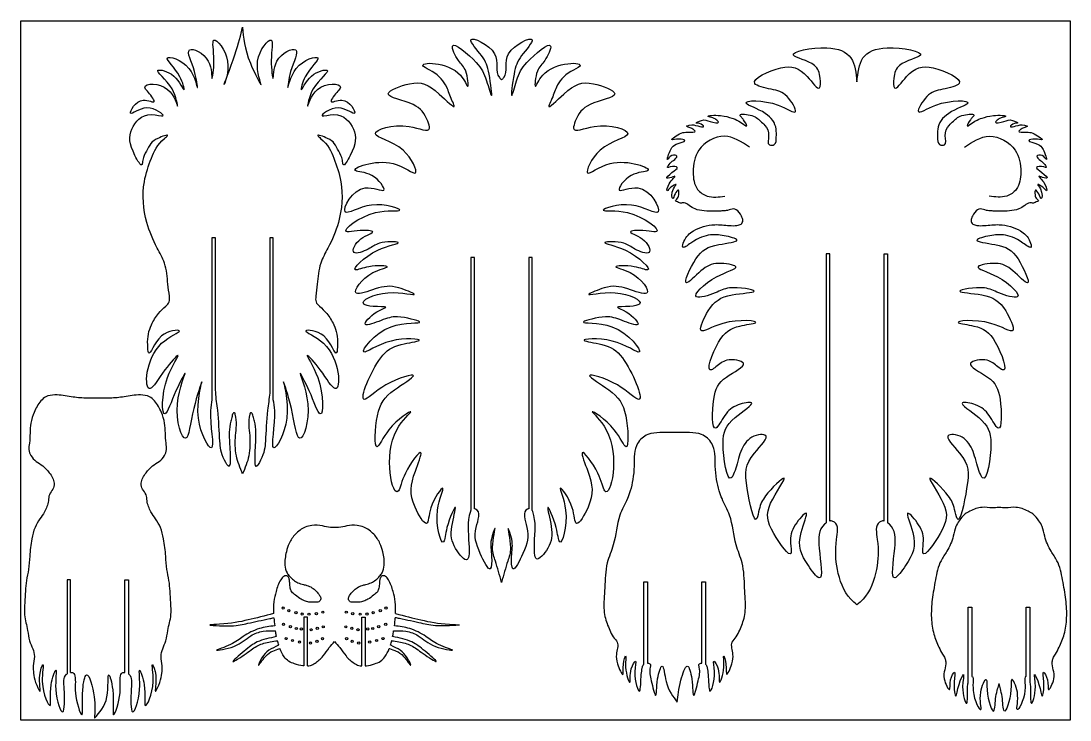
# Model space of a CAD drawing. Header units: millimetres. Extents: x 0 to 3772, y 0 to 600.
# Drawn here: x 950 to 1850, y 0 to 600 of the extents above; entities that cross this region are included whole.
import ezdxf

# ---------------------------------------------------------------- set-up
doc = ezdxf.new("R2010")
doc.units = ezdxf.units.MM

msp = doc.modelspace()

# ---------------------------------------------------------------- linework, layer by layer
at = {"color": 1}
for p, q in [((950.33, 600.06), (1850.33, 600.06)), ((950.33, 0.06), (950.33, 600.06)), ((1850.33, 600.06), (1850.33, 0.06)), ((1850.33, 0.06), (950.33, 0.06))]:
    msp.add_line(p, q, dxfattribs=at)
at = {"color": 5}
for p, q in [((1339.29, 397.03), (1336.29, 397.03)), ((1336.29, 397.03), (1336.29, 179.95)), ((1339.29, 181.39), (1339.29, 397.03)), ((1644.19, 400.2), (1641.19, 400.2)), ((1641.19, 400.2), (1641.19, 169.39)), ((1644.19, 170.81), (1644.19, 400.2)), ((1690.88, 170.81), (1690.88, 400.2)), ((1690.88, 400.2), (1693.88, 400.2)), ((1693.88, 400.2), (1693.88, 169.39)), ((992.82, 120.28), (989.82, 120.28)), ((989.82, 120.28), (989.82, 39.7)), ((992.82, 40.88), (992.82, 120.28)), ((1534.52, 48.77), (1534.52, 118.75)), ((1534.52, 118.75), (1537.52, 118.75)), ((1537.52, 118.75), (1537.52, 47.87)), ((1812.72, 37.41), (1812.72, 96.94)), ((1812.72, 96.94), (1815.72, 96.94)), ((1815.72, 96.94), (1815.72, 33.06)), ((1196.02, 88.45), (1193.02, 88.45)), ((1193.02, 88.45), (1193.02, 46.5)), ((1196.02, 46.43), (1196.02, 88.45))]:
    msp.add_line(p, q, dxfattribs=at)
for centre in [(1175.31, 96.15), (1180.16, 93.94), (1186.27, 92.21), (1191.6, 91), (1197.43, 90.9), (1203.79, 91.29), (1209.32, 92.69), (1229.42, 92.69), (1234.95, 91.29), (1241.31, 90.9), (1247.14, 91), (1252.47, 92.21), (1258.58, 93.94), (1263.43, 96.15), (1175.5, 82.19), (1181.5, 80.23), (1257.24, 80.23), (1263.24, 82.19), (1186.61, 78.67), (1190.91, 78.19), (1199.29, 77.54), (1204.57, 78.7), (1209.65, 80.01), (1229.08, 80.01), (1234.17, 78.7), (1239.45, 77.54), (1247.83, 78.19), (1252.13, 78.67), (1177.86, 69.97), (1183.33, 68.28), (1189.25, 66.98), (1198.68, 66.13), (1204.25, 67.67), (1209.04, 69.95), (1229.7, 69.95), (1234.49, 67.67), (1240.06, 66.13), (1249.49, 66.98), (1255.41, 68.28), (1260.87, 69.97)]:
    msp.add_circle(centre, 0.93, dxfattribs=at)
for points, knots in [([(1114.13, 274.96), (1113.69, 272.08), (1111.15, 258.75), (1119.94, 218.34), (1096.02, 259.57), (1109.92, 303.88), (1096.99, 266.29), (1092.74, 228.05), (1078.61, 269.37), (1096.24, 307.89), (1081.67, 280.75), (1071.27, 249.61), (1070.27, 290.54), (1091.16, 320.61), (1071.72, 299.33), (1055.4, 269.79), (1057.09, 322.39), (1095.35, 335.79), (1066.99, 334.09), (1060.01, 308.39), (1058.44, 327.11), (1060.57, 337.44), (1067.58, 348.65), (1073.38, 354.24), (1078.23, 358.67), (1077.44, 365.82), (1075.95, 376.54), (1075.09, 391.4), (1065.4, 407.76), (1055.88, 430.28), (1053.53, 457.61), (1062.04, 482.72), (1067.49, 494.66), (1078.87, 503.55), (1066.62, 499.36), (1061.54, 495.45), (1057.99, 487.78), (1054.63, 482.8), (1054.42, 473.13), (1043.36, 492.09), (1042.16, 506.1), (1056.07, 523.15), (1078.68, 515.69), (1057.91, 531.31), (1038.82, 513.39), (1051.28, 537.38), (1066.53, 528.03), (1061.77, 537.46), (1049.9, 546.56), (1079.68, 547.45), (1086.28, 518.34), (1082.14, 545.65), (1059.34, 560.69), (1083.46, 555.7), (1092.37, 534.19), (1087.04, 556.69), (1066.66, 573.17), (1097.93, 564.28), (1102.83, 534.3), (1100.07, 559.61), (1087.86, 581.08), (1114.73, 569.91), (1113.47, 542.54), (1117.41, 567.72), (1111.81, 592.47), (1133.32, 566.7), (1119.73, 533.02), (1135.44, 573.75), (1138.85, 587.96), (1140.48, 594.73)], [0, 0, 0, 0, 0.01528, 0.068533, 0.11482, 0.166943, 0.206456, 0.250789, 0.301614, 0.346491, 0.37476, 0.411362, 0.463592, 0.498728, 0.526698, 0.560785, 0.627613, 0.658619, 0.685109, 0.715327, 0.726519, 0.755787, 0.774777, 0.789553, 0.7973, 0.805405, 0.82293, 0.853283, 0.877314, 0.916831, 0.975229, 1.010197, 1.044405, 1.05011, 1.064707, 1.076683, 1.089599, 1.103381, 1.109829, 1.12634, 1.164257, 1.199088, 1.215802, 1.241227, 1.265728, 1.291805, 1.30738, 1.314758, 1.331767, 1.364506, 1.392171, 1.417796, 1.451314, 1.475328, 1.499942, 1.519618, 1.551978, 1.586311, 1.616379, 1.639775, 1.671536, 1.702814, 1.728064, 1.753689, 1.782999, 1.819002, 1.852672, 1.8978, 1.938918, 1.938918, 1.938918, 1.938918]), ([(1140.48, 594.73), (1141.16, 585.76), (1142.27, 571), (1161.22, 535.3), (1147.25, 566.98), (1169.22, 592.41), (1163.52, 567.73), (1167.49, 542.53), (1166.22, 569.91), (1193.09, 581.08), (1180.89, 559.61), (1178.12, 534.3), (1183.03, 564.28), (1214.3, 573.17), (1193.92, 556.69), (1188.58, 534.19), (1197.49, 555.7), (1221.61, 560.69), (1198.82, 545.65), (1194.68, 518.34), (1201.27, 547.45), (1231.05, 546.56), (1219.18, 537.46), (1214.42, 528.03), (1229.67, 537.38), (1242.13, 513.39), (1223.04, 531.31), (1202.27, 515.69), (1224.89, 523.15), (1238.79, 506.1), (1237.6, 492.09), (1226.53, 473.13), (1226.32, 482.8), (1222.96, 487.78), (1219.41, 495.45), (1214.34, 499.36), (1202.09, 503.55), (1213.47, 494.66), (1218.91, 482.72), (1227.42, 457.61), (1225.07, 430.28), (1215.55, 407.76), (1205.86, 391.4), (1205.01, 376.54), (1203.51, 365.82), (1202.72, 358.67), (1207.57, 354.24), (1213.37, 348.65), (1220.38, 337.44), (1222.52, 327.11), (1220.95, 308.39), (1213.96, 334.09), (1185.6, 335.79), (1223.87, 322.39), (1225.55, 269.79), (1209.24, 299.33), (1189.79, 320.61), (1210.68, 290.54), (1209.68, 249.61), (1199.28, 280.75), (1184.71, 307.89), (1202.34, 269.37), (1188.22, 228.05), (1183.96, 266.29), (1171.04, 303.88), (1184.93, 259.57), (1161.01, 218.34), (1169.8, 258.75), (1167.26, 272.08), (1166.82, 274.96)], [1.938918, 1.938918, 1.938918, 1.938918, 1.991728, 2.025764, 2.059434, 2.095438, 2.124747, 2.150372, 2.175622, 2.2069, 2.238661, 2.262057, 2.292125, 2.326458, 2.358818, 2.378495, 2.403108, 2.427122, 2.46064, 2.486265, 2.51393, 2.546669, 2.563678, 2.571056, 2.586631, 2.612708, 2.637209, 2.662634, 2.679348, 2.714179, 2.752096, 2.768607, 2.775055, 2.788837, 2.801753, 2.813729, 2.828326, 2.834031, 2.868239, 2.903207, 2.961605, 3.001123, 3.025153, 3.055506, 3.073031, 3.081136, 3.088883, 3.103659, 3.12265, 3.151918, 3.163109, 3.193327, 3.219818, 3.250823, 3.317651, 3.351738, 3.379708, 3.414844, 3.467074, 3.503676, 3.531945, 3.576822, 3.627647, 3.67198, 3.711493, 3.763616, 3.809904, 3.863156, 3.878436, 3.878436, 3.878436, 3.878436]), ([(1336.29, 179.95), (1336.15, 179.65), (1332.65, 169.79), (1334.68, 159.39), (1335.23, 131.21), (1320.05, 149.71), (1318.2, 162.55), (1326.28, 191.86), (1315.05, 167.32), (1312.89, 142.94), (1302.65, 177.56), (1317.69, 207.59), (1300.1, 185.2), (1299.96, 161.48), (1282.59, 190.85), (1284.98, 205.13), (1298.47, 238.79), (1278.44, 213.65), (1271.81, 178.42), (1257.38, 240.62), (1293.97, 271.63), (1264.9, 252.98), (1252.83, 223.32), (1254.55, 266.75), (1264.97, 281.06), (1298.53, 300.77), (1261.66, 290.43), (1235.27, 262.27), (1255.31, 311.96), (1271.94, 322.56), (1302.96, 326.56), (1264.64, 329.32), (1234.02, 305.57), (1261.19, 343.61), (1304.76, 339.23), (1272.6, 347.97), (1261.42, 343.85), (1239.61, 335.35), (1252.59, 350.14), (1268.11, 355.46), (1252.74, 354.33), (1236.91, 357.96), (1264.55, 371.45), (1297.13, 361.81), (1270.41, 373.69), (1257.67, 371.89), (1229.57, 360.63), (1246.85, 385.21), (1272.26, 389.58), (1249.48, 390.88), (1229.2, 381.85), (1251.88, 405.48), (1283.75, 410.34), (1257.24, 411.11), (1249.34, 404.01), (1231.63, 397.43), (1239.16, 414.62), (1256.23, 418.97), (1241.69, 421.43), (1217.88, 414.33), (1249.96, 439.93), (1287.02, 434.99), (1250.27, 448.05), (1219.1, 425.45), (1239.25, 464.75), (1268.18, 449.17), (1252.84, 470.63), (1224.17, 470.52), (1267.19, 486.34), (1295.31, 460.83), (1279.63, 495.92), (1240.03, 502.02), (1277.71, 515.05), (1303.25, 502.54), (1297.79, 519.33), (1289.42, 530.45), (1253.69, 536.07), (1289.96, 549.81), (1302.73, 544.74), (1325.1, 521.81), (1318.5, 534.74), (1315.83, 545.22), (1307.44, 555.25), (1284.34, 565.47), (1325.76, 565.35), (1335.06, 537.29), (1333.17, 558.97), (1325.08, 564.93), (1314.78, 588.17), (1343.29, 563.88), (1348.9, 553.02), (1355.91, 526.82), (1351.96, 557.58), (1348.09, 568.43), (1327, 591.35), (1365.24, 573.99), (1356, 555.56), (1361.98, 550.21), (1362.63, 549.62)], [0, 0, 0, 0, 0.001592, 0.048098, 0.070265, 0.09602, 0.128416, 0.155969, 0.187253, 0.208012, 0.254055, 0.286369, 0.319369, 0.342412, 0.3707, 0.422286, 0.449851, 0.486468, 0.513926, 0.601598, 0.634092, 0.674548, 0.704321, 0.748822, 0.793, 0.827051, 0.868848, 0.906098, 0.970168, 1.005269, 1.0313, 1.071442, 1.1134, 1.166554, 1.207801, 1.239978, 1.264257, 1.287398, 1.311827, 1.32612, 1.344179, 1.358086, 1.396141, 1.433861, 1.457455, 1.491234, 1.519029, 1.556745, 1.57914, 1.60559, 1.625171, 1.667589, 1.698891, 1.72585, 1.743799, 1.7646, 1.786142, 1.805829, 1.814151, 1.843335, 1.893091, 1.92799, 1.969055, 2.008177, 2.052862, 2.07961, 2.106458, 2.131009, 2.185733, 2.220608, 2.257522, 2.303499, 2.352802, 2.382177, 2.3925, 2.424311, 2.462947, 2.496582, 2.541324, 2.568722, 2.577308, 2.597554, 2.628014, 2.642494, 2.696542, 2.715742, 2.737523, 2.756288, 2.77849, 2.819993, 2.849739, 2.872146, 2.903027, 2.931609, 2.958819, 2.997964, 3.032886, 3.037164, 3.037164, 3.037164, 3.037164]), ([(1362.63, 549.62), (1363.29, 550.21), (1369.26, 555.56), (1360.03, 573.99), (1398.27, 591.35), (1377.17, 568.43), (1373.3, 557.58), (1369.36, 526.82), (1376.36, 553.02), (1381.98, 563.88), (1410.48, 588.17), (1400.18, 564.93), (1392.1, 558.97), (1390.21, 537.29), (1399.51, 565.35), (1440.93, 565.47), (1417.83, 555.25), (1409.44, 545.22), (1406.76, 534.74), (1400.17, 521.81), (1422.54, 544.74), (1435.31, 549.81), (1471.57, 536.07), (1435.85, 530.45), (1427.47, 519.33), (1422.02, 502.54), (1447.55, 515.05), (1485.24, 502.02), (1445.63, 495.92), (1429.96, 460.83), (1458.08, 486.34), (1501.1, 470.52), (1472.43, 470.63), (1457.09, 449.17), (1486.02, 464.75), (1506.17, 425.45), (1475, 448.05), (1438.25, 434.99), (1475.31, 439.93), (1507.39, 414.33), (1483.58, 421.43), (1469.04, 418.97), (1486.1, 414.62), (1493.64, 397.43), (1475.93, 404.01), (1468.03, 411.11), (1441.52, 410.34), (1473.39, 405.48), (1496.07, 381.85), (1475.79, 390.88), (1453.01, 389.58), (1478.41, 385.21), (1495.7, 360.63), (1467.6, 371.89), (1454.85, 373.69), (1428.14, 361.81), (1460.72, 371.45), (1488.35, 357.96), (1472.53, 354.33), (1457.15, 355.46), (1472.68, 350.14), (1485.66, 335.35), (1463.85, 343.85), (1452.67, 347.97), (1420.5, 339.23), (1464.08, 343.61), (1491.25, 305.57), (1460.63, 329.32), (1422.31, 326.56), (1453.33, 322.56), (1469.96, 311.96), (1490, 262.27), (1463.61, 290.43), (1426.74, 300.77), (1460.3, 281.06), (1470.72, 266.75), (1472.43, 223.32), (1460.37, 252.98), (1431.3, 271.63), (1467.89, 240.62), (1453.45, 178.42), (1446.83, 213.65), (1426.8, 238.79), (1440.29, 205.13), (1442.68, 190.85), (1425.31, 161.48), (1425.17, 185.2), (1407.58, 207.59), (1422.62, 177.56), (1412.37, 142.94), (1410.21, 167.32), (1398.99, 191.86), (1407.06, 162.55), (1405.22, 149.71), (1390.78, 132.22), (1390.58, 159.39), (1392.61, 169.79), (1389.12, 179.65), (1388.98, 179.95)], [3.037164, 3.037164, 3.037164, 3.037164, 3.041442, 3.076365, 3.11551, 3.14272, 3.171302, 3.202183, 3.22459, 3.254336, 3.295839, 3.318041, 3.336806, 3.358587, 3.377787, 3.431835, 3.446315, 3.476775, 3.497021, 3.505606, 3.533005, 3.577747, 3.611382, 3.650017, 3.681829, 3.692151, 3.721526, 3.770829, 3.816806, 3.85372, 3.888595, 3.94332, 3.967871, 3.994719, 4.021467, 4.066151, 4.105273, 4.146339, 4.181238, 4.230993, 4.260177, 4.2685, 4.288186, 4.309728, 4.33053, 4.348479, 4.375438, 4.40674, 4.449157, 4.468738, 4.495189, 4.517584, 4.555299, 4.583094, 4.616873, 4.640467, 4.678187, 4.716242, 4.73015, 4.748209, 4.762501, 4.786931, 4.810071, 4.834351, 4.866527, 4.907775, 4.960928, 5.002887, 5.043028, 5.06906, 5.10416, 5.168231, 5.205481, 5.247277, 5.281329, 5.325507, 5.370007, 5.399781, 5.440237, 5.472731, 5.560403, 5.58786, 5.624478, 5.652043, 5.703628, 5.731916, 5.75496, 5.78796, 5.820274, 5.866317, 5.887076, 5.91836, 5.945913, 5.978309, 6.004064, 6.026231, 6.072737, 6.074329, 6.074329, 6.074329, 6.074329]), ([(1641.19, 169.39), (1640.67, 169.02), (1634.42, 163.67), (1634.07, 149.01), (1640.14, 112.71), (1620.79, 139.17), (1614.77, 152.56), (1628.7, 184.8), (1611.74, 165.56), (1609.74, 155.85), (1612.93, 134.99), (1591.15, 165.21), (1588.08, 182.24), (1614.5, 218.04), (1588.54, 193.98), (1584, 183.49), (1580.19, 162.67), (1571.21, 207.6), (1571.01, 222.18), (1594.8, 244.93), (1578.85, 245.33), (1568.57, 235.86), (1565.68, 222.54), (1557.16, 195.99), (1550.06, 241.16), (1556.57, 256.75), (1585.09, 274.99), (1562.47, 270.68), (1554.62, 263.7), (1542.74, 240.67), (1543.63, 279.05), (1550.22, 293.52), (1579.18, 306.68), (1555.07, 311), (1548.69, 304.71), (1536.07, 295.24), (1549.17, 330.23), (1561.19, 337.98), (1592.2, 341.96), (1553.81, 345.46), (1528.12, 327.4), (1541.48, 357.04), (1554.23, 365.9), (1591.19, 367.26), (1558.11, 373.23), (1546.66, 366.38), (1520.26, 358.37), (1543.34, 382.02), (1572.45, 389.02), (1545.93, 393.68), (1534.81, 387.82), (1514.78, 366.42), (1530.28, 401.47), (1542.29, 407.99), (1572.12, 411.15), (1552.42, 416.39), (1539.69, 416.96), (1530.06, 413.44), (1516.72, 403.29), (1519.96, 414.36), (1528.17, 421.76), (1543.48, 426.36), (1556.08, 424.31), (1563.62, 424.32), (1568.23, 425.21), (1570.36, 428.96), (1567.91, 433.48), (1565.63, 437.65), (1560.7, 439.21), (1556.89, 437.27), (1552.65, 437.05), (1548.86, 436.85), (1543.62, 436.61), (1536.76, 436.82), (1529.15, 438.06), (1523.81, 441.26), (1519.99, 444.62), (1515.8, 443.27), (1513.84, 444.76), (1511.3, 445.82), (1514.07, 447.87), (1514.89, 450.2), (1514.93, 456.78), (1511.1, 451.51), (1508.79, 444.22), (1508.03, 455.06), (1514.34, 461.06), (1507.7, 457.85), (1503.62, 452.12), (1505.8, 461.71), (1514.11, 468.2), (1507.75, 465.48), (1502.36, 464.38), (1508.82, 470.41), (1516.14, 474.71), (1508.92, 475.54), (1504.11, 473.65), (1507.36, 478.19), (1509.34, 479.84), (1515.26, 484.37), (1507.87, 485.71), (1503.11, 477.54), (1507.52, 490.66), (1511.66, 494.59), (1523.5, 497.23), (1514.44, 499.26), (1504.66, 496.63), (1516.41, 504.27), (1521.36, 504.81), (1531.08, 504.06), (1526.22, 507.65), (1524.37, 508.47), (1520.15, 509.68), (1526.45, 511.34), (1529, 510.49), (1538.06, 508.02), (1533.3, 512.66), (1527.66, 511.99), (1536.3, 516.18), (1539.77, 513.9), (1551.19, 511.26), (1546.43, 515.86), (1543.72, 516.91), (1535.74, 519.09), (1552.37, 519.44), (1559.06, 516.87), (1566.03, 515), (1575.4, 507.03), (1570.56, 514.83), (1568.87, 517.16), (1565.18, 520.68), (1578.97, 519.58), (1583.42, 515.56), (1589.74, 509.53), (1593.1, 502.97), (1589.81, 492.9), (1598.45, 493.5), (1598.24, 500.76), (1598.84, 510.35), (1590.7, 522.41), (1560.01, 531.82), (1596.23, 532.97), (1620.04, 516.21), (1607.46, 538.33), (1595.53, 541.19), (1568.95, 546.59), (1605.15, 563.76), (1621.48, 559.09), (1636.5, 536.81), (1636.18, 553.23), (1632.42, 565.06), (1598.47, 571.54), (1642.51, 580.21), (1665.17, 571.23), (1666.76, 555.43), (1667.53, 547.78)], [0, 0, 0, 0, 0.002989, 0.038607, 0.080796, 0.104048, 0.152604, 0.181203, 0.203884, 0.231179, 0.245118, 0.282402, 0.325957, 0.366715, 0.403368, 0.424748, 0.438441, 0.483648, 0.535352, 0.564914, 0.574169, 0.59972, 0.62845, 0.649945, 0.700442, 0.741405, 0.772905, 0.791875, 0.816766, 0.83858, 0.879917, 0.916332, 0.947524, 0.9716, 0.989774, 0.99736, 1.0382, 1.076518, 1.099043, 1.145385, 1.178417, 1.20791, 1.249105, 1.280821, 1.316181, 1.337933, 1.365084, 1.405521, 1.436772, 1.462008, 1.489263, 1.516237, 1.553007, 1.591847, 1.618483, 1.637862, 1.657236, 1.687632, 1.700546, 1.708413, 1.728945, 1.760616, 1.781797, 1.792469, 1.798693, 1.804091, 1.811048, 1.82273, 1.826664, 1.835575, 1.842667, 1.84783, 1.854559, 1.868867, 1.882312, 1.892133, 1.900391, 1.905391, 1.911586, 1.913401, 1.916148, 1.923314, 1.929807, 1.936943, 1.944552, 1.958841, 1.965946, 1.974382, 1.981546, 1.991919, 2.005088, 2.012463, 2.016583, 2.027455, 2.03783, 2.048192, 2.051752, 2.056512, 2.065063, 2.072656, 2.080113, 2.088313, 2.103441, 2.114048, 2.12759, 2.136303, 2.146577, 2.162734, 2.171879, 2.182997, 2.187715, 2.193272, 2.197279, 2.201398, 2.213775, 2.221852, 2.229276, 2.233889, 2.242152, 2.254577, 2.266754, 2.272489, 2.277349, 2.284046, 2.301538, 2.317981, 2.329181, 2.342139, 2.351837, 2.356724, 2.359325, 2.373409, 2.390655, 2.399296, 2.415151, 2.428229, 2.43519, 2.446008, 2.457535, 2.485036, 2.515904, 2.561901, 2.588378, 2.612989, 2.638184, 2.663076, 2.706441, 2.74638, 2.770224, 2.784013, 2.80416, 2.837557, 2.88633, 2.923859, 2.959087, 2.959087, 2.959087, 2.959087]), ([(1667.53, 547.78), (1668.31, 555.43), (1669.9, 571.23), (1692.56, 580.21), (1736.6, 571.54), (1702.65, 565.06), (1698.89, 553.23), (1698.57, 536.81), (1713.59, 559.09), (1729.92, 563.76), (1766.12, 546.59), (1739.54, 541.19), (1727.61, 538.33), (1715.03, 516.21), (1738.84, 532.97), (1775.06, 531.82), (1744.37, 522.41), (1736.23, 510.35), (1736.83, 500.76), (1736.61, 493.5), (1745.25, 492.9), (1741.96, 502.97), (1745.32, 509.53), (1751.65, 515.56), (1756.1, 519.58), (1769.89, 520.68), (1766.19, 517.16), (1764.51, 514.83), (1759.67, 507.03), (1769.04, 515), (1776, 516.87), (1782.7, 519.44), (1799.32, 519.09), (1791.35, 516.91), (1788.64, 515.86), (1783.87, 511.26), (1795.3, 513.9), (1798.77, 516.18), (1807.41, 511.99), (1801.77, 512.66), (1797.01, 508.02), (1806.07, 510.49), (1808.62, 511.34), (1814.92, 509.68), (1810.7, 508.47), (1808.85, 507.65), (1803.99, 504.06), (1813.71, 504.81), (1818.66, 504.27), (1830.41, 496.63), (1820.62, 499.26), (1811.56, 497.23), (1823.41, 494.59), (1827.55, 490.66), (1831.96, 477.54), (1827.2, 485.71), (1819.81, 484.37), (1825.73, 479.84), (1827.7, 478.19), (1830.96, 473.65), (1826.15, 475.54), (1818.93, 474.71), (1826.24, 470.41), (1832.71, 464.38), (1827.32, 465.48), (1820.96, 468.2), (1829.27, 461.71), (1831.44, 452.12), (1827.37, 457.85), (1820.73, 461.06), (1827.04, 455.06), (1826.28, 444.22), (1823.97, 451.51), (1820.14, 456.78), (1820.18, 450.2), (1821, 447.87), (1823.77, 445.82), (1821.22, 444.76), (1819.26, 443.27), (1815.08, 444.62), (1811.25, 441.26), (1805.92, 438.06), (1798.31, 436.82), (1791.45, 436.61), (1786.21, 436.85), (1782.42, 437.05), (1778.18, 437.27), (1774.37, 439.21), (1769.44, 437.65), (1767.16, 433.48), (1764.7, 428.96), (1766.84, 425.21), (1771.45, 424.32), (1778.99, 424.31), (1791.59, 426.36), (1806.9, 421.76), (1815.11, 414.36), (1818.35, 403.29), (1805.01, 413.44), (1795.38, 416.96), (1782.65, 416.39), (1762.95, 411.15), (1792.78, 407.99), (1804.79, 401.47), (1820.29, 366.42), (1800.26, 387.82), (1789.14, 393.68), (1762.62, 389.02), (1791.73, 382.02), (1814.8, 358.37), (1788.41, 366.38), (1776.96, 373.23), (1743.88, 367.26), (1780.84, 365.9), (1793.59, 357.04), (1806.95, 327.4), (1781.26, 345.46), (1742.87, 341.96), (1773.88, 337.98), (1785.9, 330.23), (1798.99, 295.24), (1786.38, 304.71), (1780, 311), (1755.89, 306.68), (1784.85, 293.52), (1791.44, 279.05), (1792.33, 240.67), (1780.45, 263.7), (1772.6, 270.68), (1749.98, 274.99), (1778.49, 256.75), (1785.01, 241.16), (1777.91, 195.99), (1769.39, 222.54), (1766.5, 235.86), (1756.22, 245.33), (1740.27, 244.93), (1764.06, 222.18), (1763.86, 207.6), (1754.88, 162.67), (1751.07, 183.49), (1746.53, 193.98), (1720.57, 218.04), (1746.99, 182.24), (1743.92, 165.21), (1722.14, 134.99), (1725.33, 155.85), (1723.33, 165.56), (1706.37, 184.8), (1720.3, 152.56), (1714.27, 139.17), (1694.93, 112.71), (1700.99, 149.01), (1700.64, 163.67), (1694.39, 169.02), (1693.88, 169.39)], [2.959087, 2.959087, 2.959087, 2.959087, 2.994316, 3.031845, 3.080618, 3.114015, 3.134162, 3.147951, 3.171795, 3.211734, 3.255099, 3.279991, 3.305186, 3.329797, 3.356274, 3.402271, 3.433139, 3.46064, 3.472167, 3.482985, 3.489946, 3.503024, 3.518879, 3.52752, 3.544766, 3.55885, 3.561451, 3.566338, 3.576036, 3.588994, 3.600194, 3.616637, 3.634129, 3.640826, 3.645686, 3.651421, 3.663598, 3.676023, 3.684286, 3.688899, 3.696323, 3.7044, 3.716777, 3.720896, 3.724903, 3.73046, 3.735178, 3.746296, 3.755441, 3.771598, 3.781872, 3.790585, 3.804127, 3.814734, 3.829862, 3.838062, 3.845519, 3.853112, 3.861663, 3.866423, 3.869983, 3.880345, 3.89072, 3.901592, 3.905712, 3.913087, 3.926256, 3.936629, 3.943793, 3.952229, 3.959334, 3.973623, 3.981232, 3.988368, 3.994861, 4.002027, 4.004774, 4.006589, 4.012784, 4.017784, 4.026042, 4.035863, 4.049308, 4.063616, 4.070345, 4.075508, 4.0826, 4.091511, 4.095445, 4.107127, 4.114084, 4.119482, 4.125706, 4.136378, 4.157559, 4.18923, 4.209762, 4.217629, 4.230543, 4.260939, 4.280313, 4.299692, 4.326328, 4.365168, 4.401938, 4.428912, 4.456167, 4.481403, 4.512654, 4.553091, 4.580242, 4.601994, 4.637354, 4.66907, 4.710265, 4.739758, 4.77279, 4.819132, 4.841657, 4.879975, 4.920815, 4.928401, 4.946575, 4.970651, 5.001843, 5.038258, 5.079595, 5.101409, 5.1263, 5.14527, 5.17677, 5.217733, 5.26823, 5.289725, 5.318455, 5.344006, 5.353261, 5.382823, 5.434527, 5.479734, 5.493427, 5.514807, 5.55146, 5.592218, 5.635773, 5.673057, 5.686996, 5.714291, 5.736972, 5.765571, 5.814127, 5.837379, 5.879568, 5.915186, 5.918175, 5.918175, 5.918175, 5.918175]), ([(1575.36, 491.64), (1568.43, 496.32), (1554.17, 505.96), (1529.68, 492.26), (1526.09, 471.96), (1528.22, 456.01), (1540.41, 447.73), (1548.95, 449), (1554.08, 449.75)], [0, 0, 0, 0, 23.508484, 48.443765, 67.886538, 83.265691, 93.284937, 108.31061, 108.31061, 108.31061, 108.31061]), ([(1759.71, 491.64), (1766.63, 496.32), (1780.9, 505.96), (1805.39, 492.26), (1808.98, 471.96), (1806.85, 456.01), (1794.66, 447.73), (1786.12, 449), (1780.99, 449.75)], [0, 0, 0, 0, 23.508484, 48.443765, 67.886538, 83.265691, 93.284937, 108.31061, 108.31061, 108.31061, 108.31061]), ([(1016.17, 276.31), (1012.68, 276.24), (1005.1, 276.11), (992.84, 277.34), (981.7, 279.64), (972.08, 278.5), (965.79, 272.66), (961.5, 264.83), (957.53, 252.52), (958.5, 241.61), (956.61, 232.22), (958.7, 226.38), (963.32, 221.81), (969.58, 218.18), (974.26, 213.18), (977.48, 208.09), (979.32, 203.15), (978.05, 197.79), (974.09, 193.77), (974.01, 186.5), (971.27, 179.34), (966.19, 172.41), (961.7, 164.98), (959.22, 153.9), (957.73, 141.83), (957.23, 129.8), (954.79, 120), (954.1, 110.45), (953.63, 100.66), (952.72, 89.18), (956.09, 78.52), (957.13, 68.42), (960.6, 61.56), (962.52, 54.14), (960.33, 47.22), (961.2, 39.45), (962.24, 33.01), (968.61, 19.16), (964.46, 37.32), (971.1, 53.06), (965.72, 28.97), (978.03, 3.16), (974.09, 28.26), (982.24, 50.02), (977.92, 24.07), (987.98, -3.19), (987.94, 25.33), (986.42, 36.75), (989.67, 39.58), (989.82, 39.7)], [0.7926353, 0.7926353, 0.7926353, 0.7926353, 0.8101049, 0.8304956, 0.8540089, 0.8673146, 0.8764647, 0.8956025, 0.9115893, 0.940342, 0.9495219, 0.9586846, 0.9699191, 0.9813622, 0.994763, 1.0035523, 1.0115303, 1.0203525, 1.0294837, 1.0383597, 1.0551593, 1.0671458, 1.081284, 1.0981876, 1.1232395, 1.1422635, 1.1581358, 1.173544, 1.1899726, 1.2073187, 1.230463, 1.2452404, 1.2574847, 1.2687552, 1.2824009, 1.2928387, 1.3064312, 1.3200396, 1.3428584, 1.3582548, 1.3822743, 1.41804, 1.4471955, 1.4691903, 1.4967363, 1.5301906, 1.5632094, 1.5843221, 1.5852705, 1.5852705, 1.5852705, 1.5852705]), ([(1042.52, 39.7), (1042.67, 39.58), (1045.92, 36.75), (1044.4, 25.33), (1044.36, -3.19), (1054.42, 24.07), (1050.1, 50.02), (1058.24, 28.26), (1054.31, 3.16), (1066.62, 28.97), (1061.24, 53.06), (1067.88, 37.32), (1063.73, 19.16), (1070.1, 33.01), (1071.14, 39.45), (1072.01, 47.22), (1069.82, 54.14), (1071.74, 61.56), (1075.21, 68.42), (1076.25, 78.52), (1079.62, 89.18), (1078.71, 100.66), (1078.24, 110.45), (1077.55, 120), (1075.1, 129.8), (1074.61, 141.83), (1073.12, 153.9), (1070.64, 164.98), (1066.14, 172.41), (1061.07, 179.34), (1058.33, 186.5), (1058.25, 193.77), (1054.29, 197.79), (1053.02, 203.15), (1054.86, 208.09), (1058.08, 213.18), (1062.76, 218.18), (1069.02, 221.81), (1073.64, 226.38), (1075.73, 232.22), (1073.84, 241.61), (1074.81, 252.52), (1070.84, 264.83), (1066.55, 272.66), (1060.26, 278.5), (1050.64, 279.64), (1039.5, 277.34), (1027.24, 276.11), (1019.66, 276.24), (1016.17, 276.31)], [0, 0, 0, 0, 0.0009484, 0.0220611, 0.0550799, 0.0885342, 0.1160802, 0.138075, 0.1672305, 0.2029962, 0.2270157, 0.2424121, 0.2652309, 0.2788393, 0.2924318, 0.3028696, 0.3165153, 0.3277858, 0.3400301, 0.3548075, 0.3779518, 0.3952979, 0.4117265, 0.4271347, 0.4430071, 0.462031, 0.4870829, 0.5039865, 0.5181247, 0.5301112, 0.5469108, 0.5557868, 0.564918, 0.5737402, 0.5817182, 0.5905075, 0.6039083, 0.6153514, 0.6265859, 0.6357486, 0.6449285, 0.6736812, 0.689668, 0.7088058, 0.7179559, 0.7312616, 0.7547749, 0.7751657, 0.7926353, 0.7926353, 0.7926353, 0.7926353]), ([(1140.48, 211.28), (1138.36, 216.4), (1134.01, 226.9), (1133.93, 245.11), (1135.97, 255.98), (1133.87, 263.96), (1132.52, 263.64), (1131.67, 262.49), (1131.37, 259.89), (1128.79, 252.07), (1128.94, 238.59), (1130.03, 228.57), (1129.62, 214.65), (1121.95, 227.93), (1120.54, 241.44), (1119.92, 262.08), (1117.42, 277.94), (1117.13, 286.49), (1117.13, 286.49), (1117.13, 286.49)], [0.2761966, 0.2761966, 0.2761966, 0.2761966, 0.3037782, 0.3328118, 0.3632524, 0.3653804, 0.3669062, 0.3689047, 0.3723322, 0.3796499, 0.4104724, 0.4332718, 0.4442825, 0.4549949, 0.4830655, 0.5274207, 0.5523932, 0.5619869, 0.5652507, 0.5652507, 0.5652507, 0.5652507]), ([(1163.82, 280.74), (1163.23, 276.01), (1161.04, 262.08), (1160.41, 241.44), (1159, 227.93), (1151.34, 214.65), (1150.92, 228.57), (1152.01, 238.59), (1152.17, 252.07), (1149.59, 259.89), (1149.28, 262.49), (1148.43, 263.64), (1147.08, 263.96), (1144.98, 255.98), (1147.02, 245.11), (1146.94, 226.9), (1142.6, 216.4), (1140.48, 211.28)], [0, 0, 0, 0, 0.0249725, 0.0693277, 0.0973982, 0.1081107, 0.1191213, 0.1419208, 0.1727432, 0.1800609, 0.1834885, 0.185487, 0.1870128, 0.1891408, 0.2195814, 0.2486149, 0.2761966, 0.2761966, 0.2761966, 0.2761966]), ([(1511.18, 246.78), (1506.92, 246.83), (1499.25, 246.93), (1487.34, 246.21), (1478.78, 238.58), (1476.17, 228.1), (1476.67, 217.64), (1475.44, 206.96), (1473.58, 197.56), (1469.66, 187.32), (1461.42, 173.09), (1460.68, 153.15), (1451.66, 133.58), (1451.51, 117.33), (1450.39, 102.06), (1450.27, 89.46), (1454.69, 78.98), (1457.87, 71.5), (1463.89, 66.02), (1460.44, 56.66), (1461.52, 48.64), (1467.85, 34.27), (1466.23, 47.42), (1470.2, 59.27), (1467.66, 43.38), (1474.27, 26.29), (1471.91, 42.54), (1479.24, 54.29), (1475.11, 37.67), (1482.41, 16.21), (1481.87, 37.1), (1483.22, 43.71), (1483.63, 46.9), (1484.62, 47.73), (1484.83, 47.87)], [0.5811669, 0.5811669, 0.5811669, 0.5811669, 0.6025636, 0.6197385, 0.6393153, 0.6547277, 0.6723553, 0.6915318, 0.7083362, 0.7201031, 0.7462333, 0.7894713, 0.816772, 0.8525219, 0.8691096, 0.8937915, 0.9142822, 0.9252362, 0.9344651, 0.9520746, 0.9659164, 0.982672, 0.9973125, 1.009742, 1.0257457, 1.0481508, 1.0673829, 1.0798089, 1.0946726, 1.1233192, 1.1472574, 1.1564795, 1.1612451, 1.1623338, 1.1623338, 1.1623338, 1.1623338]), ([(1537.52, 47.87), (1537.73, 47.73), (1538.72, 46.9), (1539.13, 43.71), (1540.49, 37.1), (1539.94, 16.21), (1547.24, 37.67), (1543.12, 54.29), (1550.45, 42.54), (1548.08, 26.29), (1554.69, 43.38), (1552.15, 59.27), (1556.12, 47.42), (1554.5, 34.27), (1560.83, 48.64), (1561.91, 56.66), (1558.46, 66.02), (1564.48, 71.5), (1567.66, 78.98), (1572.08, 89.46), (1571.97, 102.06), (1570.84, 117.33), (1570.69, 133.58), (1561.67, 153.15), (1560.93, 173.09), (1552.69, 187.32), (1548.77, 197.56), (1546.91, 206.96), (1545.68, 217.64), (1546.18, 228.1), (1543.57, 238.58), (1535.01, 246.21), (1523.1, 246.93), (1515.43, 246.83), (1511.18, 246.78)], [0, 0, 0, 0, 0.0010887, 0.0058543, 0.0150763, 0.0390146, 0.0676611, 0.0825249, 0.0949509, 0.114183, 0.136588, 0.1525918, 0.1650213, 0.1796617, 0.1964174, 0.2102591, 0.2278686, 0.2370976, 0.2480515, 0.2685423, 0.2932241, 0.3098119, 0.3455618, 0.3728625, 0.4161005, 0.4422307, 0.4539976, 0.4708019, 0.4899784, 0.507606, 0.5230185, 0.5425952, 0.5597702, 0.5811669, 0.5811669, 0.5811669, 0.5811669]), ([(1362.63, 118.15), (1360.93, 124.55), (1358.15, 134.96), (1353.18, 147.51), (1359.22, 171.8), (1352.03, 151.6), (1354.53, 143.85), (1353.85, 122.97), (1341.3, 148.76), (1338, 160.01), (1345.53, 179.77), (1339.64, 181.34), (1339.29, 181.39)], [0.2292171, 0.2292171, 0.2292171, 0.2292171, 0.2610775, 0.2810892, 0.3082329, 0.3242043, 0.3494563, 0.3667141, 0.3926183, 0.4305842, 0.4567927, 0.4584343, 0.4584343, 0.4584343, 0.4584343]), ([(1385.98, 181.39), (1385.63, 181.34), (1379.74, 179.77), (1387.27, 160.01), (1383.97, 148.76), (1371.42, 122.97), (1370.74, 143.85), (1373.24, 151.6), (1366.05, 171.8), (1372.09, 147.51), (1367.12, 134.96), (1364.34, 124.55), (1362.63, 118.15)], [0, 0, 0, 0, 0.0016416, 0.0278501, 0.065816, 0.0917201, 0.108978, 0.1342299, 0.1502013, 0.177345, 0.1973568, 0.2292171, 0.2292171, 0.2292171, 0.2292171]), ([(1789.41, 182.59), (1787.49, 182.38), (1782.65, 181.86), (1774.1, 183.5), (1766.25, 180.38), (1759.32, 176.63), (1755.37, 171.8), (1751.75, 165.33), (1750.09, 155.97), (1745.87, 145.97), (1737.66, 134.95), (1734.84, 120.23), (1731.88, 103.92), (1730.85, 88.22), (1732.84, 74.27), (1736.86, 64.03), (1740.5, 57.39), (1743.05, 53.52), (1744.87, 46.13), (1739.16, 38.82), (1748.35, 21.45), (1746.56, 34.29), (1752.69, 44.86), (1749.91, 30.96), (1752.56, 15.06), (1754.17, 30.26), (1760.69, 43.66), (1756.42, 26.59), (1763.19, 6.52), (1762.02, 25.75), (1762.69, 31.7), (1763.02, 32.82)], [0.4841051, 0.4841051, 0.4841051, 0.4841051, 0.4937582, 0.5083587, 0.5265673, 0.534385, 0.5476367, 0.5569307, 0.5712615, 0.5946704, 0.610565, 0.6392731, 0.6677028, 0.6939864, 0.7174766, 0.7375061, 0.7486472, 0.7552765, 0.7606325, 0.7852311, 0.8022831, 0.816199, 0.8286663, 0.84265, 0.8630714, 0.8801283, 0.8956129, 0.9130432, 0.9372277, 0.9617076, 0.967769, 0.967769, 0.967769, 0.967769]), ([(1815.72, 33.06), (1816.11, 31.87), (1816.81, 25.91), (1815.63, 6.52), (1822.4, 26.59), (1818.13, 43.66), (1824.65, 30.26), (1826.26, 15.06), (1828.91, 30.96), (1826.13, 44.86), (1832.26, 34.29), (1830.48, 21.45), (1839.66, 38.82), (1833.95, 46.13), (1835.77, 53.52), (1838.32, 57.39), (1841.96, 64.03), (1845.98, 74.27), (1847.97, 88.22), (1846.94, 103.92), (1843.99, 120.23), (1841.16, 134.95), (1832.95, 145.97), (1828.73, 155.97), (1827.07, 165.33), (1823.45, 171.8), (1819.5, 176.63), (1812.57, 180.38), (1804.72, 183.5), (1796.17, 181.86), (1791.33, 182.38), (1789.41, 182.59)], [0, 0, 0, 0, 0.0065027, 0.0309826, 0.055167, 0.0725973, 0.0880819, 0.1051388, 0.1255602, 0.1395439, 0.1520113, 0.1659271, 0.1829791, 0.2075777, 0.2129338, 0.2195631, 0.2307042, 0.2507336, 0.2742239, 0.3005075, 0.3289372, 0.3576453, 0.3735399, 0.3969487, 0.4112796, 0.4205735, 0.4338252, 0.4416429, 0.4598516, 0.474452, 0.4841051, 0.4841051, 0.4841051, 0.4841051]), ([(1219.37, 165.31), (1218.19, 165.26), (1214.64, 165.13), (1208.36, 167.15), (1200.94, 167.54), (1192.66, 165.49), (1185.58, 160.13), (1180.29, 152.47), (1177.51, 143.25), (1176.09, 134.59), (1177.71, 127.09), (1181.01, 123.26), (1183.89, 120.15), (1187.99, 117.66), (1192.05, 116.47), (1196.24, 115.67), (1200.03, 113.8), (1203.65, 110.78), (1206.27, 107.63), (1208.08, 104.16), (1205.94, 100.75), (1202.07, 101.51), (1198.27, 100.87), (1194.4, 102.1), (1190.05, 103.77), (1186.43, 106.9), (1182.55, 109.59), (1181.13, 113.68), (1180.9, 117.36), (1180.63, 120.71), (1179.76, 123.31), (1177.5, 124.11), (1174.96, 123.24), (1171.73, 118.44), (1169.14, 111.03), (1166.93, 101.2), (1166.89, 94.79), (1167.04, 91.41)], [0.3160575, 0.3160575, 0.3160575, 0.3160575, 0.3219039, 0.3337279, 0.3486498, 0.358431, 0.3758307, 0.3916284, 0.4042379, 0.4236671, 0.4351736, 0.4408934, 0.4486831, 0.4563165, 0.4644997, 0.4697399, 0.4776045, 0.485285, 0.4930738, 0.4984733, 0.5032736, 0.5095073, 0.5160336, 0.5227016, 0.5292916, 0.5392269, 0.5465524, 0.5521705, 0.5600558, 0.5649525, 0.5692649, 0.5726621, 0.5756477, 0.5820959, 0.6001939, 0.6152296, 0.6321151, 0.6321151, 0.6321151, 0.6321151]), ([(1271.69, 91.41), (1271.85, 94.79), (1271.81, 101.2), (1269.59, 111.03), (1267.01, 118.44), (1263.78, 123.24), (1261.24, 124.11), (1258.98, 123.31), (1258.11, 120.71), (1257.84, 117.36), (1257.61, 113.68), (1256.19, 109.59), (1252.31, 106.9), (1248.68, 103.77), (1244.34, 102.1), (1240.47, 100.87), (1236.66, 101.51), (1232.8, 100.75), (1230.66, 104.16), (1232.46, 107.63), (1235.09, 110.78), (1238.71, 113.8), (1242.5, 115.67), (1246.69, 116.47), (1250.75, 117.66), (1254.85, 120.15), (1257.73, 123.26), (1261.02, 127.09), (1262.65, 134.59), (1261.23, 143.25), (1258.45, 152.47), (1253.15, 160.13), (1246.07, 165.49), (1237.79, 167.54), (1230.38, 167.15), (1224.09, 165.13), (1220.54, 165.26), (1219.37, 165.31)], [0, 0, 0, 0, 0.0168855, 0.0319212, 0.0500192, 0.0564674, 0.059453, 0.0628502, 0.0671626, 0.0720593, 0.0799445, 0.0855627, 0.0928882, 0.1028235, 0.1094135, 0.1160815, 0.1226078, 0.1288415, 0.1336418, 0.1390413, 0.1468301, 0.1545105, 0.1623752, 0.1676154, 0.1757986, 0.183432, 0.1912217, 0.1969415, 0.208448, 0.2278772, 0.2404867, 0.2562844, 0.273684, 0.2834652, 0.2983872, 0.3102112, 0.3160575, 0.3160575, 0.3160575, 0.3160575]), ([(1667.53, 98.91), (1665.74, 100.43), (1656.74, 108.05), (1649.57, 129.25), (1648.55, 149.74), (1652.48, 168.4), (1646, 171), (1644.61, 170.9), (1644.19, 170.81)], [0.1334755, 0.1334755, 0.1334755, 0.1334755, 0.1452156, 0.1922246, 0.2349738, 0.2599419, 0.2647782, 0.266951, 0.266951, 0.266951, 0.266951]), ([(1690.88, 170.81), (1690.46, 170.9), (1689.07, 171), (1682.59, 168.4), (1686.52, 149.74), (1685.5, 129.25), (1678.33, 108.05), (1669.33, 100.43), (1667.53, 98.91)], [0, 0, 0, 0, 0.0021728, 0.0070091, 0.0319772, 0.0747264, 0.1217354, 0.1334755, 0.1334755, 0.1334755, 0.1334755]), ([(1167.04, 91.41), (1159.56, 89.5), (1143.76, 85.48), (1128.9, 82.41), (1105, 81.68), (1132.37, 80.01), (1145.47, 83.27), (1158.68, 86.02), (1166.08, 87.61), (1167.26, 87.86)], [0, 0, 0, 0, 0.0373653, 0.0788422, 0.0925007, 0.1224725, 0.1469035, 0.1788336, 0.184914, 0.184914, 0.184914, 0.184914]), ([(1271.69, 91.41), (1279.18, 89.5), (1294.98, 85.48), (1309.84, 82.41), (1333.74, 81.68), (1306.36, 80.01), (1293.27, 83.27), (1280.06, 86.02), (1272.66, 87.61), (1271.48, 87.86)], [0.000001, 0.000001, 0.000001, 0.000001, 0.0373653, 0.0788422, 0.0925007, 0.1224725, 0.1469035, 0.1788336, 0.184914, 0.184914, 0.184914, 0.184914]), ([(1168, 80.95), (1163.6, 80.41), (1154.11, 79.24), (1140.91, 72.35), (1132.28, 64.59), (1110.38, 58.25), (1137.16, 62.64), (1144.87, 71.96), (1157.82, 77.09), (1165.02, 76.68), (1168.44, 76.49)], [0.011615, 0.011615, 0.011615, 0.011615, 0.0338252, 0.0595217, 0.0812472, 0.102468, 0.1274756, 0.1563078, 0.175188, 0.1922981, 0.1922981, 0.1922981, 0.1922981]), ([(1169.57, 71.67), (1169.32, 72.9), (1169.03, 74.51), (1168.75, 76.11), (1168.69, 76.48)], [0.121439507, 0.121439507, 0.121439507, 0.121439507, 0.127709877, 0.129568508, 0.129568508, 0.129568508, 0.129568508]), ([(1269.17, 71.67), (1269.42, 72.9), (1269.71, 74.51), (1269.98, 76.11), (1270.04, 76.48)], [0, 0, 0, 0, 0.00627037, 0.008129016, 0.008129016, 0.008129016, 0.008129016]), ([(1270.3, 76.49), (1273.72, 76.68), (1280.92, 77.09), (1293.86, 71.96), (1301.57, 62.64), (1328.36, 58.25), (1306.45, 64.59), (1297.82, 72.35), (1284.63, 79.24), (1275.14, 80.41), (1270.74, 80.95)], [0.0085488, 0.0085488, 0.0085488, 0.0085488, 0.0256589, 0.0445391, 0.0733712, 0.0983788, 0.1195997, 0.1413252, 0.1670216, 0.1892318, 0.1892318, 0.1892318, 0.1892318]), ([(1169.57, 71.67), (1163.66, 70.46), (1152.97, 68.25), (1143.45, 60.64), (1126.11, 45.93), (1144.99, 57.82), (1152.62, 64.31), (1162.72, 67.24), (1168.33, 67.91), (1170.36, 68.15)], [0.000056, 0.000056, 0.000056, 0.000056, 0.0286299, 0.0517981, 0.0733487, 0.0953892, 0.1161191, 0.1343132, 0.1445975, 0.1445975, 0.1445975, 0.1445975]), ([(1171.23, 64.25), (1168.33, 62.88), (1162.67, 60.2), (1157.47, 55.26), (1151.87, 43.13), (1160.13, 55.61), (1165.61, 59.31), (1170.28, 60.73), (1172.37, 61.36)], [0, 0, 0, 0, 0.01550258, 0.03021171, 0.04158718, 0.05742606, 0.07046114, 0.08101771, 0.08101771, 0.08101771, 0.08101771]), ([(1196.02, 46.43), (1196.89, 46.49), (1199.22, 46.86), (1202.7, 48.74), (1206.31, 51.59), (1210.61, 55.94), (1214.23, 61.81), (1217.81, 65.67), (1219.37, 67.36)], [0, 0, 0, 0, 0.00433174, 0.01175898, 0.01938245, 0.02735543, 0.04215795, 0.05364047, 0.05364047, 0.05364047, 0.05364047]), ([(1219.37, 67.36), (1220.93, 65.67), (1224.51, 61.81), (1228.13, 55.94), (1232.43, 51.59), (1236.04, 48.74), (1239.52, 46.86), (1241.85, 46.49), (1242.72, 46.43)], [0.05364047, 0.05364047, 0.05364047, 0.05364047, 0.06512299, 0.07992551, 0.0878985, 0.09552197, 0.10294921, 0.10728095, 0.10728095, 0.10728095, 0.10728095]), ([(1266.37, 61.36), (1268.45, 60.73), (1273.12, 59.31), (1278.61, 55.61), (1286.87, 43.13), (1281.27, 55.26), (1276.07, 60.2), (1270.41, 62.88), (1267.51, 64.25)], [0.00013887, 0.00013887, 0.00013887, 0.00013887, 0.01069543, 0.02373052, 0.0395694, 0.05094487, 0.065654, 0.08115658, 0.08115658, 0.08115658, 0.08115658]), ([(1268.32, 68.15), (1270.37, 67.91), (1276, 67.24), (1286.12, 64.31), (1293.74, 57.82), (1312.63, 45.93), (1295.29, 60.64), (1285.76, 68.26), (1275.05, 70.46), (1269.13, 71.68)], [0.1006271, 0.1006271, 0.1006271, 0.1006271, 0.111007, 0.129201, 0.1499309, 0.1719715, 0.1935221, 0.2166902, 0.2453202, 0.2453202, 0.2453202, 0.2453202]), ([(1193.02, 46.5), (1192.72, 46.53), (1190, 46.85), (1185.6, 48.01), (1179.82, 50.14), (1175.43, 54.89), (1173.43, 58.87), (1172.45, 61.38)], [0.05858562, 0.05858562, 0.05858562, 0.05858562, 0.06009875, 0.07207874, 0.08154316, 0.09023363, 0.10363466, 0.10363466, 0.10363466, 0.10363466]), ([(1245.72, 46.5), (1246.02, 46.53), (1248.74, 46.85), (1253.14, 48.01), (1258.92, 50.14), (1263.31, 54.89), (1265.31, 58.87), (1266.28, 61.38)], [3, 3, 3, 3, 3.00151313, 3.01349312, 3.02295754, 3.03164801, 3.04504904, 3.04504904, 3.04504904, 3.04504904]), ([(1487.83, 48.77), (1488.99, 48.81), (1490.94, 48.23), (1489.04, 41.76), (1490.74, 34.92), (1495.89, 13.67), (1495.28, 34.42), (1501.17, 52.51), (1503.48, 27.96), (1509.66, 20.17), (1513.35, 15.5)], [0, 0, 0, 0, 0.0047709, 0.0089222, 0.0281761, 0.0502519, 0.0740834, 0.0934803, 0.1159716, 0.1494791, 0.1494791, 0.1494791, 0.1494791]), ([(1513.35, 15.5), (1513.93, 20.94), (1514.91, 30.15), (1522.01, 52.17), (1526.82, 34.49), (1526.53, 13.65), (1531.6, 34.92), (1533.31, 41.76), (1531.41, 48.23), (1533.36, 48.81), (1534.52, 48.77)], [0.1494791, 0.1494791, 0.1494791, 0.1494791, 0.1811553, 0.2031448, 0.2225417, 0.2463732, 0.268449, 0.2877028, 0.2918541, 0.2966252, 0.2966252, 0.2966252, 0.2966252]), ([(992.82, 40.88), (994, 41.03), (995.94, 40.68), (997.66, 33.57), (995.05, 23.74), (1005.12, -6.88), (1001.71, 22.77), (1006.98, 47.02), (1014.65, 18.06), (1013.72, 7.04), (1013.27, 1.73)], [0, 0, 0, 0, 0.0051798, 0.0087323, 0.0334425, 0.0661869, 0.1023269, 0.1241981, 0.1571373, 0.18777, 0.18777, 0.18777, 0.18777]), ([(1013.27, 1.73), (1017.86, 6.43), (1026.48, 15.26), (1023.98, 47.05), (1031.22, 22.58), (1027.05, -6.82), (1037.33, 23.73), (1034.68, 33.57), (1036.4, 40.68), (1038.34, 41.03), (1039.52, 40.88)], [0.18777, 0.18777, 0.18777, 0.18777, 0.2232929, 0.2545445, 0.2764158, 0.3125558, 0.3453002, 0.3700103, 0.3735629, 0.3787426, 0.3787426, 0.3787426, 0.3787426]), ([(1766.02, 37.38), (1767.95, 38.46), (1764.8, 20.94), (1777.02, 1.65), (1770.96, 22.37), (1779.67, 39.8), (1778.18, 21.63), (1786, -0.76), (1786.09, 19.17), (1788.08, 26.12), (1789.03, 29.93), (1789.41, 31.48)], [0.4931502, 0.4931502, 0.4931502, 0.4931502, 0.5121859, 0.5415278, 0.5661342, 0.5860513, 0.6010183, 0.6324526, 0.653091, 0.6645623, 0.6724303, 0.6724303, 0.6724303, 0.6724303]), ([(1812.72, 37.41), (1810.9, 38.27), (1813.98, 20.87), (1801.8, 1.65), (1807.86, 22.37), (1799.15, 39.8), (1800.64, 21.63), (1792.82, -0.76), (1792.73, 19.17), (1790.74, 26.12), (1789.79, 29.93), (1789.41, 31.48)], [0.4934046, 0.4934046, 0.4934046, 0.4934046, 0.5121859, 0.5415278, 0.5661342, 0.5860513, 0.6010183, 0.6324526, 0.653091, 0.6645623, 0.6724303, 0.6724303, 0.6724303, 0.6724303])]:
    msp.add_open_spline(points, degree=3, knots=knots, dxfattribs=at)
for points in [[(1117.13, 413.87), (1116.13, 413.87), (1115.13, 413.87), (1114.13, 413.87)], [(1114.13, 413.87), (1114.13, 367.57), (1114.13, 321.26), (1114.13, 274.96)], [(1117.13, 286.49), (1117.13, 328.95), (1117.13, 371.41), (1117.13, 413.87)], [(1166.82, 413.87), (1165.82, 413.87), (1164.82, 413.87), (1163.82, 413.87)], [(1163.82, 413.87), (1163.82, 369.49), (1163.82, 325.11), (1163.82, 280.74)], [(1166.82, 274.96), (1166.82, 321.26), (1166.82, 367.57), (1166.82, 413.87)], [(1388.98, 397.03), (1387.98, 397.03), (1386.98, 397.03), (1385.98, 397.03)], [(1385.98, 397.03), (1385.98, 325.15), (1385.98, 253.27), (1385.98, 181.39)], [(1388.98, 179.95), (1388.98, 252.31), (1388.98, 324.67), (1388.98, 397.03)], [(1039.52, 40.88), (1039.52, 67.35), (1039.52, 93.81), (1039.52, 120.28)], [(1039.52, 120.28), (1040.52, 120.28), (1041.52, 120.28), (1042.52, 120.28)], [(1042.52, 120.28), (1042.52, 93.42), (1042.52, 66.56), (1042.52, 39.7)], [(1484.83, 47.87), (1484.83, 71.5), (1484.83, 95.12), (1484.83, 118.75)], [(1484.83, 118.75), (1485.83, 118.75), (1486.83, 118.75), (1487.83, 118.75)], [(1487.83, 118.75), (1487.83, 95.42), (1487.83, 72.1), (1487.83, 48.77)], [(1763.02, 32.82), (1763.02, 54.19), (1763.02, 75.56), (1763.02, 96.94)], [(1763.02, 96.94), (1764.02, 96.94), (1765.02, 96.94), (1766.02, 96.94)], [(1766.02, 96.94), (1766.02, 77.08), (1766.02, 57.23), (1766.02, 37.38)], [(1167.26, 87.86), (1167.26, 87.86), (1167.26, 87.86), (1167.26, 87.86)], [(1167.26, 87.86), (1167.26, 87.86), (1167.26, 87.86), (1167.27, 87.86)], [(1167.27, 87.86), (1167.45, 85.55), (1167.7, 83.25), (1168.02, 80.95)], [(1242.72, 46.43), (1242.72, 60.44), (1242.72, 74.44), (1242.72, 88.45)], [(1242.72, 88.45), (1243.72, 88.45), (1244.72, 88.45), (1245.72, 88.45)], [(1245.72, 88.45), (1245.72, 74.46), (1245.72, 60.48), (1245.72, 46.5)], [(1270.72, 80.95), (1271.03, 83.25), (1271.29, 85.55), (1271.47, 87.86)], [(1271.48, 87.86), (1271.48, 87.86), (1271.47, 87.86), (1271.47, 87.86)], [(1271.48, 87.86), (1271.48, 87.86), (1271.48, 87.86), (1271.48, 87.86)], [(1168.02, 80.95), (1168.01, 80.95), (1168, 80.95), (1168, 80.95)], [(1168, 80.95), (1168, 80.95), (1168, 80.95), (1168, 80.95)], [(1168.44, 76.49), (1168.44, 76.49), (1168.44, 76.49), (1168.44, 76.49)], [(1168.44, 76.49), (1168.53, 76.49), (1168.61, 76.48), (1168.69, 76.48)], [(1270.04, 76.48), (1270.13, 76.48), (1270.21, 76.49), (1270.3, 76.49)], [(1270.3, 76.49), (1270.3, 76.49), (1270.3, 76.49), (1270.3, 76.49)], [(1270.74, 80.95), (1270.73, 80.95), (1270.73, 80.95), (1270.72, 80.95)], [(1270.74, 80.95), (1270.74, 80.95), (1270.74, 80.95), (1270.74, 80.95)], [(1171.42, 64.34), (1171.03, 65.6), (1170.68, 66.87), (1170.36, 68.15)], [(1171.42, 64.34), (1171.36, 64.31), (1171.29, 64.28), (1171.23, 64.25)], [(1171.23, 64.25), (1171.23, 64.25), (1171.23, 64.25), (1171.23, 64.25)], [(1267.32, 64.34), (1267.71, 65.6), (1268.06, 66.87), (1268.38, 68.15)], [(1267.51, 64.25), (1267.44, 64.28), (1267.38, 64.31), (1267.32, 64.34)], [(1267.51, 64.25), (1267.51, 64.25), (1267.51, 64.25), (1267.51, 64.25)], [(1268.38, 68.15), (1268.36, 68.15), (1268.34, 68.15), (1268.32, 68.15)], [(1269.13, 71.68), (1269.14, 71.68), (1269.16, 71.68), (1269.17, 71.67)], [(1172.37, 61.36), (1172.4, 61.37), (1172.43, 61.37), (1172.45, 61.38)], [(1172.37, 61.36), (1172.37, 61.36), (1172.37, 61.36), (1172.37, 61.36)], [(1266.28, 61.38), (1266.31, 61.37), (1266.34, 61.37), (1266.37, 61.36)], [(1266.37, 61.36), (1266.37, 61.36), (1266.37, 61.36), (1266.37, 61.36)]]:
    msp.add_open_spline(points, degree=3, dxfattribs=at)

doc.saveas('drawing.dxf')
